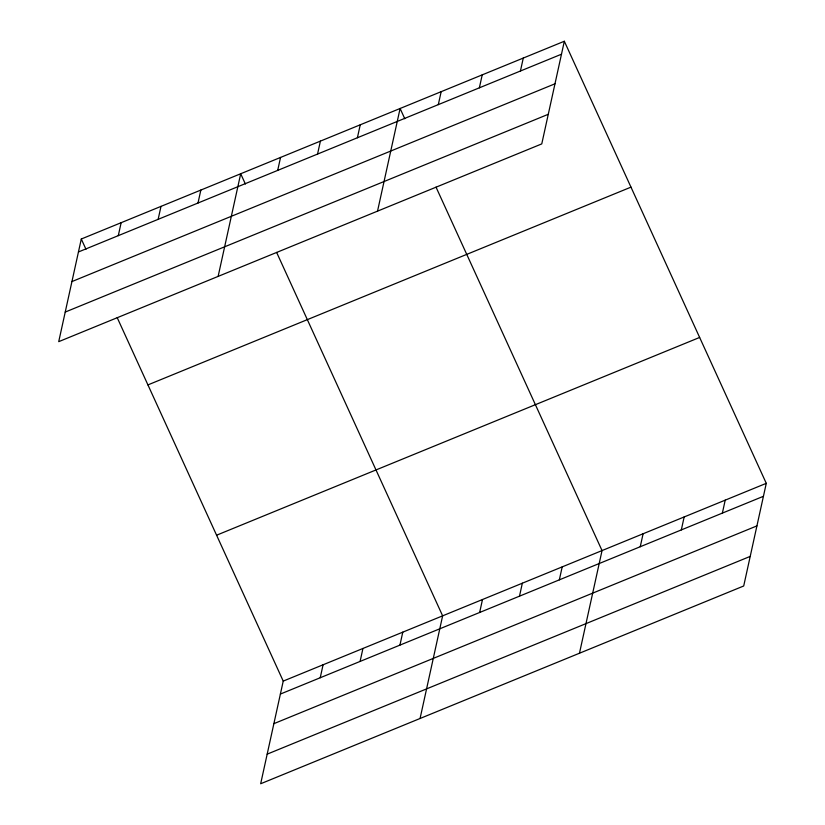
<?xml version="1.0" encoding="UTF-8"?>
<svg xmlns="http://www.w3.org/2000/svg" width="825" height="825" viewBox="0 0 825 825"><rect width="100%" height="100%" fill="white"/><g stroke="black" fill="none" stroke-linecap="round" stroke-linejoin="round"><path stroke-width="1.24" d="M81.293 239.013L58.719 341.663L541.767 143.901L564.331 41.25L81.293 239.013L85.975 249.274M118.295 235.651L121.141 222.698M158.142 219.337L160.999 206.384M198 203.022L200.846 190.07M218.13 276.396L240.694 173.755L245.386 184.006M277.695 170.393L280.552 157.441M317.553 154.079L320.399 141.116M357.4 137.765L360.247 124.802M377.53 211.138L400.104 108.487L404.786 118.748M117.212 317.656L283.233 681.099L260.669 783.75L743.707 585.987L766.281 483.337L564.331 41.25M438.312 104.631L441.158 91.678M320.234 677.748L323.08 664.785M479.366 87.821L482.213 74.869M360.092 661.423L362.938 648.471M520.431 71.012L523.277 58.059M399.939 645.109L402.786 632.156M420.069 718.493L442.633 615.842L276.623 252.398M479.645 612.48L482.491 599.528M519.492 596.166L522.338 583.213M559.34 579.851L562.186 566.899M579.47 653.225L602.044 550.584L436.023 187.131M640.252 546.727L643.098 533.765M681.316 529.918L684.162 516.955M722.37 513.109L725.216 500.146M78.447 251.965L561.485 54.203M71.94 281.562L554.977 83.799M65.227 312.067L548.274 114.293M147.933 384.904L630.981 187.141M216.593 535.208L699.631 337.446M283.233 681.099L766.281 483.337M280.387 694.062L763.424 496.299M273.879 723.659L756.917 525.896M267.176 754.153L750.214 556.39"/></g></svg>
